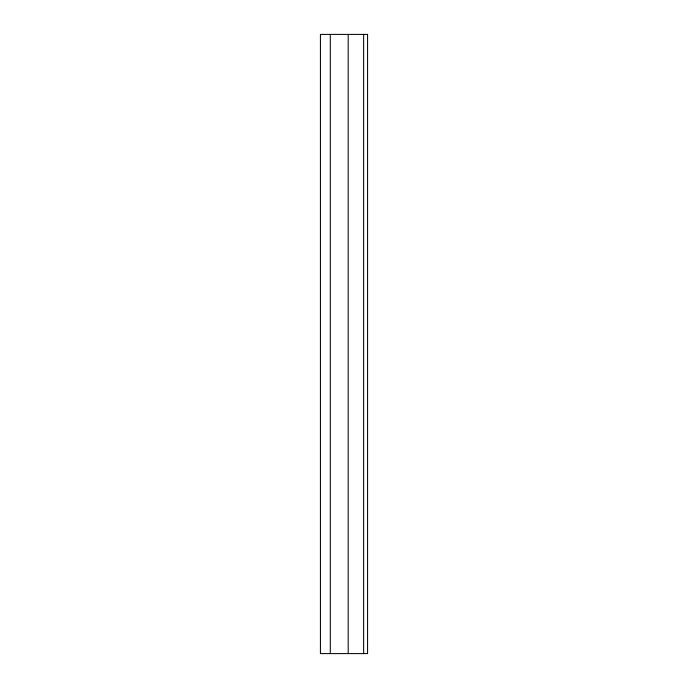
<?xml version="1.0" encoding="UTF-8"?>
<svg xmlns="http://www.w3.org/2000/svg" width="688" height="688" viewBox="0 0 688 688"><rect width="100%" height="100%" fill="white"/><g stroke="black" fill="none" stroke-linecap="round" stroke-linejoin="round"><path stroke-width="1.03" d="M363.634 34.4L363.634 653.6M348.197 34.4L348.197 653.6M330.3 34.4L330.3 653.6M367.573 34.4L320.427 34.4L320.427 653.6L367.573 653.6L367.573 34.4"/></g></svg>
